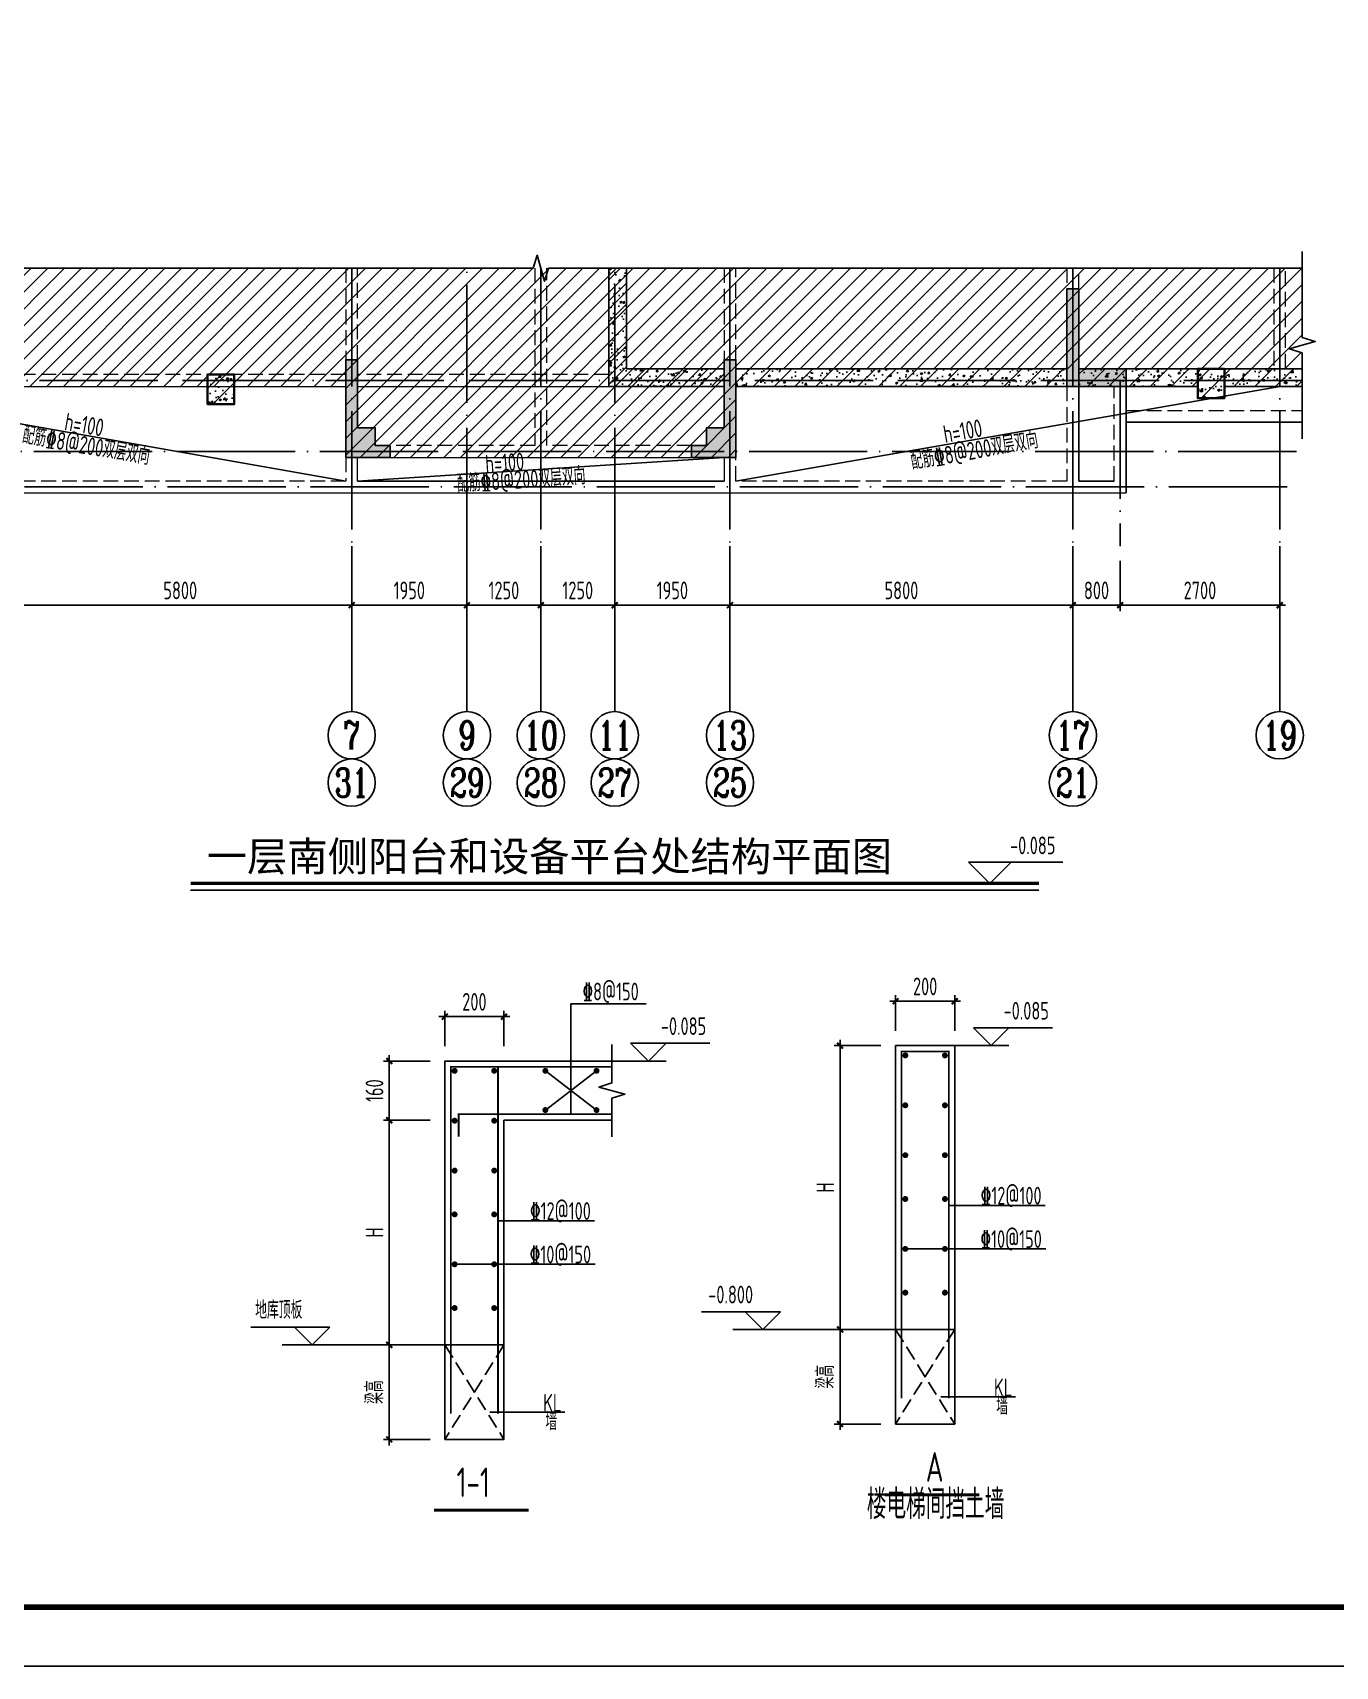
# Model space of a CAD drawing. Extents: x -1712635 to -854203, y -534641 to -21985.
# Drawn here: x -1213553 to -1191516, y -120393 to -92762 of the extents above; entities that cross this region are included whole.
import ezdxf
from ezdxf.enums import TextEntityAlignment as Align

# ---------------------------------------------------------------- set-up
doc = ezdxf.new("R2010")
doc.units = 0
doc.header["$LTSCALE"] = 1000
for name, pattern in [('__DASH', [0.35, 0.25, -0.1]), ('DASH', [0.35, 0.25, -0.1]), ('DOTE', [2.42, 2, -0.2, 0.02, -0.2])]:
    doc.linetypes.add(name, pattern=pattern)
doc.layers.get('0').update_dxf_attribs({"linetype": 'CONTINUOUS'})
doc.layers.get('Defpoints').update_dxf_attribs({"linetype": 'CONTINUOUS'})
for name, color, linetype in [('-TK', 7, 'CONTINUOUS'), ('A-AXIS', 1, 'CONTINUOUS'), ('A-DOTE', 10, 'DOTE'), ('AXIS_NUM', 7, 'CONTINUOUS'), ('BEAM_CON', 4, 'CONTINUOUS'), ('DIM', 2, 'CONTINUOUS'), ('dsptext_beam', 7, 'CONTINUOUS'), ('HATCH', 8, 'CONTINUOUS'), ('NUM', 7, 'CONTINUOUS'), ('S-B板配筋', 6, 'CONTINUOUS'), ('S-L主梁线', 4, 'DASH'), ('S-L梁编号', 6, 'CONTINUOUS'), ('S-Q墙填充', 252, 'CONTINUOUS'), ('S-Q墙实线', 6, 'CONTINUOUS'), ('S-X详图实线', 4, 'CONTINUOUS'), ('S-X详图标注', 3, 'CONTINUOUS'), ('S-X详图钢筋', 6, 'CONTINUOUS'), ('S-Y一般标注', 3, 'CONTINUOUS'), ('S-Z柱实线', 6, 'CONTINUOUS'), ('S-引出线', 40, 'CONTINUOUS'), ('S-文字', 7, 'CONTINUOUS'), ('S-标高', 3, 'CONTINUOUS'), ('S-楼板文字', 7, 'CONTINUOUS'), ('THIN', 7, 'CONTINUOUS')]:
    doc.layers.add(name, color=color, linetype=linetype)
doc.layers.add('底图$0$砼柱', color=2, linetype='CONTINUOUS', lineweight=35)
doc.styles.add('-宋体', font='', dxfattribs={"width": 0.7, "height": 300, "bigfont": '宋体.TTF'})
doc.styles.add('TSSD_Axis', font='complex.shx', dxfattribs={"width": 0.7, "bigfont": 'hztxt.shx'})
doc.styles.add('TSSD_DIMENSION', font='Tssdeng.shx', dxfattribs={"width": 0.7, "bigfont": 'tssdchn.shx'})
doc.styles.add('TSSD_Label', font='Tssdeng.shx', dxfattribs={"width": 0.7, "bigfont": 'hztxt.shx'})
doc.styles.add('TSSD_Norm', font='Tssdeng.shx', dxfattribs={"bigfont": 'tssdchn.shx'})
doc.styles.add('TSSD_REIN', font='tssdeng.shx', dxfattribs={"width": 0.7, "height": 300, "bigfont": 'tssdchn.shx'})
doc.styles.get('-宋体').set_extended_font_data('SimSun')
doc.dimstyles.new('TSSD_100_100', dxfattribs={"dimtxt": 300, "dimasz": 100, "dimexe": 100, "dimexo": 250, "dimgap": 100, "dimtad": 1, "dimdec": 0, "dimzin": 0, "dimdsep": 46, "dimtxsty": 'TSSD_DIMENSION', "dimblk": 'ARCHTICK', "dimcen": 0, "dimdle": 100, "dimclrt": 7, "dimadec": 0, "dimazin": 0, "dimtfac": 1, "dimtdec": 0, "dimtix": 1, "dimtmove": 2, "dimatfit": 3, "dimldrblk": 'ARCHTICK', "dimfxl": 0, "dimtolj": 1, "dimtzin": 0, "dimarcsym": 0})
doc.dimstyles.new('TSSD_20_100', dxfattribs={"dimtxt": 300, "dimasz": 100, "dimexe": 100, "dimexo": 250, "dimgap": 100, "dimtad": 1, "dimdec": 0, "dimlfac": 0.2, "dimzin": 0, "dimdsep": 46, "dimtxsty": 'TSSD_DIMENSION', "dimblk": 'ARCHTICK', "dimcen": 0, "dimdle": 100, "dimclrt": 7, "dimadec": 0, "dimazin": 0, "dimtfac": 1, "dimtdec": 0, "dimtix": 1, "dimtmove": 2, "dimatfit": 3, "dimldrblk": 'ARCHTICK', "dimfxl": 0, "dimtolj": 1, "dimtzin": 0, "dimarcsym": 0})
pattern_1 = [(50, (3599.3, 26466.8), (358.63, -31.376), [37.5, -412.5]), (355, (3599.3, 26466.8), (-69.3757, 376.096), [30, -330]), (100.4514, (3629.2, 26464.2), (289.2547, 344.7198), [31.87, -350.571]), (46.1842, (3599.3, 26566.8), (533.6205, -82.7595), [56.25, -618.75]), (96.6356, (3643.8, 26559.9), (467.331, 487.059), [47.805, -525.8565]), (351.1842, (3599.3, 26566.8), (467.331, 487.059), [45, -495]), (21, (3649.3, 26541.8), (298.4535, -201.3094), [37.5, -412.5]), (326, (3649.3, 26541.8), (121.6577, 362.575), [30, -330]), (71.4514, (3674.18, 26525.03), (420.1113, 161.2652), [31.87, -350.571]), (37.5, (3599.31, 26466.8), (6.07993, 166.44693), [0, -326, 0, -335, 0, -331.25]), (7.5, (3599.31, 26466.8), (131.5348, 197.2059), [0, -191, 0, -318.5, 0, -126.25]), (327.5, (3487.81, 26466.8), (266.9112, -11.27744), [0, -125, 0, -390, 0, -517.5]), (317.5, (3437.8, 26466.8), (291.593, 50.0525), [0, -162.5, 0, -259, 0, -367.5]), (45, (3599.3, 26466.8), (-176.7767, 176.7767), [])]

# ---------------------------------------------------------------- blocks, each defined once
blk = doc.blocks.new('_ArchTick')
at = {"color": 0, "const_width": 0.35}
blk.add_lwpolyline([(-0.5, -0.5), (0.5, 0.5)], dxfattribs=at)
blk = doc.blocks.new('*D4020')
at = {"layer": 'Defpoints', "color": 0}
for p in [(8100, 5817), (13900, 5817), (13900, 4817)]:
    blk.add_point(p, dxfattribs=at)
at = {"layer": 'S-Y一般标注', "color": 0, "lineweight": -2}
for p, q in [((8100, 5567), (8100, 4717)), ((13900, 5567), (13900, 4717)), ((8000, 4817), (14000, 4817))]:
    blk.add_line(p, q, dxfattribs=at)
at = {"layer": 'S-Y一般标注', "color": 0, "lineweight": -2, "xscale": 100, "yscale": 100, "zscale": 100, "rotation": 180}
blk.add_blockref('_ArchTick', (8100, 4817), dxfattribs=at)
at = {"layer": 'S-Y一般标注', "color": 0, "lineweight": -2, "xscale": 100, "yscale": 100, "zscale": 100}
blk.add_blockref('_ArchTick', (13900, 4817), dxfattribs=at)
at = {"layer": 'S-Y一般标注', "color": 7, "insert": (11000, 5067), "char_height": 300, "attachment_point": 5, "style": 'TSSD_DIMENSION'}
blk.add_mtext('\\A1;5800', dxfattribs=at)
blk = doc.blocks.new('ts_axno')
at = {"color": 0, "linetype": 'ByBlock', "lineweight": -2}
blk.add_circle((0, 0), 0.5, dxfattribs=at)
at = {"color": 0, "linetype": 'ByBlock', "lineweight": -2, "style": 'TSSD_Axis', "width": 0.7}
blk.add_attdef('A', text='', height=0.6, dxfattribs=at).set_placement((0, 0), align=Align.MIDDLE_CENTER)
blk = doc.blocks.new('*D4021')
at = {"layer": 'Defpoints', "color": 0}
for p in [(18350, 5817), (20300, 5817), (20300, 4817)]:
    blk.add_point(p, dxfattribs=at)
at = {"layer": 'S-Y一般标注', "color": 0, "lineweight": -2}
for p, q in [((18350, 5567), (18350, 4717)), ((20300, 5567), (20300, 4717)), ((18250, 4817), (20400, 4817))]:
    blk.add_line(p, q, dxfattribs=at)
at = {"layer": 'S-Y一般标注', "color": 0, "lineweight": -2, "xscale": 100, "yscale": 100, "zscale": 100, "rotation": 180}
blk.add_blockref('_ArchTick', (18350, 4817), dxfattribs=at)
at = {"layer": 'S-Y一般标注', "color": 0, "lineweight": -2, "xscale": 100, "yscale": 100, "zscale": 100}
blk.add_blockref('_ArchTick', (20300, 4817), dxfattribs=at)
at = {"layer": 'S-Y一般标注', "color": 7, "insert": (19325, 5067), "char_height": 300, "attachment_point": 5, "style": 'TSSD_DIMENSION'}
blk.add_mtext('\\A1;1950', dxfattribs=at)
blk = doc.blocks.new('*D4022')
at = {"layer": 'Defpoints', "color": 0}
for p in [(20300, 5817), (26100, 5817), (26100, 4817)]:
    blk.add_point(p, dxfattribs=at)
at = {"layer": 'S-Y一般标注', "color": 0, "lineweight": -2}
for p, q in [((20300, 5567), (20300, 4717)), ((26100, 5567), (26100, 4717)), ((20200, 4817), (26200, 4817))]:
    blk.add_line(p, q, dxfattribs=at)
at = {"layer": 'S-Y一般标注', "color": 0, "lineweight": -2, "xscale": 100, "yscale": 100, "zscale": 100, "rotation": 180}
blk.add_blockref('_ArchTick', (20300, 4817), dxfattribs=at)
at = {"layer": 'S-Y一般标注', "color": 0, "lineweight": -2, "xscale": 100, "yscale": 100, "zscale": 100}
blk.add_blockref('_ArchTick', (26100, 4817), dxfattribs=at)
at = {"layer": 'S-Y一般标注', "color": 7, "insert": (23200, 5067), "char_height": 300, "attachment_point": 5, "style": 'TSSD_DIMENSION'}
blk.add_mtext('\\A1;5800', dxfattribs=at)
blk = doc.blocks.new('*D4023')
at = {"layer": 'Defpoints', "color": 0}
for p in [(26100, 5817), (26900, 5817), (26900, 4817)]:
    blk.add_point(p, dxfattribs=at)
at = {"layer": 'S-Y一般标注', "color": 0, "lineweight": -2}
for p, q in [((26100, 5567), (26100, 4717)), ((26900, 5567), (26900, 4717)), ((26000, 4817), (27000, 4817))]:
    blk.add_line(p, q, dxfattribs=at)
at = {"layer": 'S-Y一般标注', "color": 0, "lineweight": -2, "xscale": 100, "yscale": 100, "zscale": 100, "rotation": 180}
blk.add_blockref('_ArchTick', (26100, 4817), dxfattribs=at)
at = {"layer": 'S-Y一般标注', "color": 0, "lineweight": -2, "xscale": 100, "yscale": 100, "zscale": 100}
blk.add_blockref('_ArchTick', (26900, 4817), dxfattribs=at)
at = {"layer": 'S-Y一般标注', "color": 7, "insert": (26500, 5067), "char_height": 300, "attachment_point": 5, "style": 'TSSD_DIMENSION'}
blk.add_mtext('\\A1;800', dxfattribs=at)
blk = doc.blocks.new('*D4024')
at = {"layer": 'Defpoints', "color": 0}
for p in [(26900, 5817), (29600, 5817), (29600, 4817)]:
    blk.add_point(p, dxfattribs=at)
at = {"layer": 'S-Y一般标注', "color": 0, "lineweight": -2}
for p, q in [((26900, 5567), (26900, 4717)), ((29600, 5567), (29600, 4717)), ((26800, 4817), (29700, 4817))]:
    blk.add_line(p, q, dxfattribs=at)
at = {"layer": 'S-Y一般标注', "color": 0, "lineweight": -2, "xscale": 100, "yscale": 100, "zscale": 100, "rotation": 180}
blk.add_blockref('_ArchTick', (26900, 4817), dxfattribs=at)
at = {"layer": 'S-Y一般标注', "color": 0, "lineweight": -2, "xscale": 100, "yscale": 100, "zscale": 100}
blk.add_blockref('_ArchTick', (29600, 4817), dxfattribs=at)
at = {"layer": 'S-Y一般标注', "color": 7, "insert": (28250, 5067), "char_height": 300, "attachment_point": 5, "style": 'TSSD_DIMENSION'}
blk.add_mtext('\\A1;2700', dxfattribs=at)
blk = doc.blocks.new('*D4025')
at = {"layer": 'Defpoints', "color": 0}
for p in [(13900, 5817), (15850, 5817), (15850, 4817)]:
    blk.add_point(p, dxfattribs=at)
at = {"layer": 'S-Y一般标注', "color": 0, "lineweight": -2}
for p, q in [((13900, 5567), (13900, 4717)), ((15850, 5567), (15850, 4717)), ((13800, 4817), (15950, 4817))]:
    blk.add_line(p, q, dxfattribs=at)
at = {"layer": 'S-Y一般标注', "color": 0, "lineweight": -2, "xscale": 100, "yscale": 100, "zscale": 100, "rotation": 180}
blk.add_blockref('_ArchTick', (13900, 4817), dxfattribs=at)
at = {"layer": 'S-Y一般标注', "color": 0, "lineweight": -2, "xscale": 100, "yscale": 100, "zscale": 100}
blk.add_blockref('_ArchTick', (15850, 4817), dxfattribs=at)
at = {"layer": 'S-Y一般标注', "color": 7, "insert": (14875, 5067), "char_height": 300, "attachment_point": 5, "style": 'TSSD_DIMENSION'}
blk.add_mtext('\\A1;1950', dxfattribs=at)
blk = doc.blocks.new('*D4027')
at = {"layer": 'Defpoints', "color": 0}
for p in [(15850, 5817), (17100, 5817), (17100, 4817)]:
    blk.add_point(p, dxfattribs=at)
at = {"layer": 'S-Y一般标注', "color": 0, "lineweight": -2}
for p, q in [((15850, 5567), (15850, 4717)), ((17100, 5567), (17100, 4717)), ((15750, 4817), (17200, 4817))]:
    blk.add_line(p, q, dxfattribs=at)
at = {"layer": 'S-Y一般标注', "color": 0, "lineweight": -2, "xscale": 100, "yscale": 100, "zscale": 100, "rotation": 180}
blk.add_blockref('_ArchTick', (15850, 4817), dxfattribs=at)
at = {"layer": 'S-Y一般标注', "color": 0, "lineweight": -2, "xscale": 100, "yscale": 100, "zscale": 100}
blk.add_blockref('_ArchTick', (17100, 4817), dxfattribs=at)
at = {"layer": 'S-Y一般标注', "color": 7, "insert": (16475, 5067), "char_height": 300, "attachment_point": 5, "style": 'TSSD_DIMENSION'}
blk.add_mtext('\\A1;1250', dxfattribs=at)
blk = doc.blocks.new('*D4028')
at = {"layer": 'Defpoints', "color": 0}
for p in [(17100, 5817), (18350, 5817), (18350, 4817)]:
    blk.add_point(p, dxfattribs=at)
at = {"layer": 'S-Y一般标注', "color": 0, "lineweight": -2}
for p, q in [((17100, 5567), (17100, 4717)), ((18350, 5567), (18350, 4717)), ((17000, 4817), (18450, 4817))]:
    blk.add_line(p, q, dxfattribs=at)
at = {"layer": 'S-Y一般标注', "color": 0, "lineweight": -2, "xscale": 100, "yscale": 100, "zscale": 100, "rotation": 180}
blk.add_blockref('_ArchTick', (17100, 4817), dxfattribs=at)
at = {"layer": 'S-Y一般标注', "color": 0, "lineweight": -2, "xscale": 100, "yscale": 100, "zscale": 100}
blk.add_blockref('_ArchTick', (18350, 4817), dxfattribs=at)
at = {"layer": 'S-Y一般标注', "color": 7, "insert": (17725, 5067), "char_height": 300, "attachment_point": 5, "style": 'TSSD_DIMENSION'}
blk.add_mtext('\\A1;1250', dxfattribs=at)
blk = doc.blocks.new('*D516')
at = {"layer": 'Defpoints', "color": 0}
for p in [(-184625, 245043), (-185625, 244292), (-184625, 244292)]:
    blk.add_point(p, dxfattribs=at)
at = {"layer": 'DIM', "color": 0, "lineweight": -2}
for p, q in [((-185625, 244542), (-185625, 245143)), ((-184625, 244542), (-184625, 245143)), ((-185725, 245043), (-184525, 245043))]:
    blk.add_line(p, q, dxfattribs=at)
at = {"layer": 'DIM', "color": 0, "lineweight": -2, "xscale": 100, "yscale": 100, "zscale": 100, "rotation": 180}
blk.add_blockref('_ArchTick', (-185625, 245043), dxfattribs=at)
at = {"layer": 'DIM', "color": 0, "lineweight": -2, "xscale": 100, "yscale": 100, "zscale": 100}
blk.add_blockref('_ArchTick', (-184625, 245043), dxfattribs=at)
at = {"layer": 'DIM', "color": 7, "insert": (-185125, 245293), "char_height": 300, "attachment_point": 5, "style": 'TSSD_DIMENSION'}
blk.add_mtext('\\A1;200', dxfattribs=at)
blk = doc.blocks.new('*D517')
at = {"layer": 'Defpoints', "color": 0}
for p in [(-185625, 244292), (-186565, 243292), (-185625, 243292)]:
    blk.add_point(p, dxfattribs=at)
at = {"layer": 'DIM', "color": 0, "lineweight": -2}
for p, q in [((-185875, 244292), (-186665, 244292)), ((-186565, 244392), (-186565, 243192)), ((-185875, 243292), (-186665, 243292))]:
    blk.add_line(p, q, dxfattribs=at)
at = {"layer": 'DIM', "color": 0, "lineweight": -2, "xscale": 100, "yscale": 100, "zscale": 100}
for p, rotation in [((-186565, 244292), 90), ((-186565, 243292), 270)]:
    blk.add_blockref('_ArchTick', p, dxfattribs=dict(at, rotation=rotation))
at = {"layer": 'DIM', "color": 7, "insert": (-186815, 243792), "char_height": 300, "attachment_point": 5, "rotation": 90, "style": 'TSSD_DIMENSION'}
blk.add_mtext('\\A1;160', dxfattribs=at)
blk = doc.blocks.new('*D518')
at = {"layer": 'Defpoints', "color": 0}
for p in [(-185625, 239492), (-186565, 237892), (-185625, 237892)]:
    blk.add_point(p, dxfattribs=at)
at = {"layer": 'DIM', "color": 0, "lineweight": -2}
for p, q in [((-186565, 239592), (-186565, 237792)), ((-185875, 239492), (-186665, 239492)), ((-185875, 237892), (-186665, 237892))]:
    blk.add_line(p, q, dxfattribs=at)
at = {"layer": 'DIM', "color": 0, "lineweight": -2, "xscale": 100, "yscale": 100, "zscale": 100}
for p, rotation in [((-186565, 239492), 90), ((-186565, 237892), 270)]:
    blk.add_blockref('_ArchTick', p, dxfattribs=dict(at, rotation=rotation))
at = {"layer": 'DIM', "color": 7, "insert": (-186815, 238692), "char_height": 300, "attachment_point": 5, "rotation": 90, "style": 'TSSD_DIMENSION'}
blk.add_mtext('\\A1;梁高', dxfattribs=at)
blk = doc.blocks.new('*D519')
at = {"layer": 'Defpoints', "color": 0}
for p in [(-185625, 243292), (-186565, 239492), (-185625, 239492)]:
    blk.add_point(p, dxfattribs=at)
at = {"layer": 'DIM', "color": 0, "lineweight": -2}
for p, q in [((-185875, 243292), (-186665, 243292)), ((-186565, 243392), (-186565, 239392)), ((-185875, 239492), (-186665, 239492))]:
    blk.add_line(p, q, dxfattribs=at)
at = {"layer": 'DIM', "color": 0, "lineweight": -2, "xscale": 100, "yscale": 100, "zscale": 100}
for p, rotation in [((-186565, 243292), 90), ((-186565, 239492), 270)]:
    blk.add_blockref('_ArchTick', p, dxfattribs=dict(at, rotation=rotation))
at = {"layer": 'DIM', "color": 7, "insert": (-186815, 241392), "char_height": 300, "attachment_point": 5, "rotation": 90, "style": 'TSSD_DIMENSION'}
blk.add_mtext('\\A1;H', dxfattribs=at)
blk = doc.blocks.new('*D522')
at = {"layer": 'Defpoints', "color": 0}
for p in [(-1097024, 85630), (-1098024, 84879), (-1097024, 84879)]:
    blk.add_point(p, dxfattribs=at)
at = {"layer": 'DIM', "color": 0, "lineweight": -2}
for p, q in [((-1098024, 85129), (-1098024, 85730)), ((-1097024, 85129), (-1097024, 85730)), ((-1098124, 85630), (-1096924, 85630))]:
    blk.add_line(p, q, dxfattribs=at)
at = {"layer": 'DIM', "color": 0, "lineweight": -2, "xscale": 100, "yscale": 100, "zscale": 100, "rotation": 180}
blk.add_blockref('_ArchTick', (-1098024, 85630), dxfattribs=at)
at = {"layer": 'DIM', "color": 0, "lineweight": -2, "xscale": 100, "yscale": 100, "zscale": 100}
blk.add_blockref('_ArchTick', (-1097024, 85630), dxfattribs=at)
at = {"layer": 'DIM', "color": 7, "insert": (-1097524, 85880), "char_height": 300, "attachment_point": 5, "style": 'TSSD_DIMENSION'}
blk.add_mtext('\\A1;200', dxfattribs=at)
blk = doc.blocks.new('*D523')
at = {"layer": 'Defpoints', "color": 0}
for p in [(-1098024, 80079), (-1098964, 78479), (-1098024, 78479)]:
    blk.add_point(p, dxfattribs=at)
at = {"layer": 'DIM', "color": 0, "lineweight": -2}
for p, q in [((-1098964, 80179), (-1098964, 78379)), ((-1098274, 80079), (-1099064, 80079)), ((-1098274, 78479), (-1099064, 78479))]:
    blk.add_line(p, q, dxfattribs=at)
at = {"layer": 'DIM', "color": 0, "lineweight": -2, "xscale": 100, "yscale": 100, "zscale": 100}
for p, rotation in [((-1098964, 80079), 90), ((-1098964, 78479), 270)]:
    blk.add_blockref('_ArchTick', p, dxfattribs=dict(at, rotation=rotation))
at = {"layer": 'DIM', "color": 7, "insert": (-1099214, 79279), "char_height": 300, "attachment_point": 5, "rotation": 90, "style": 'TSSD_DIMENSION'}
blk.add_mtext('\\A1;梁高', dxfattribs=at)
blk = doc.blocks.new('*D524')
at = {"layer": 'Defpoints', "color": 0}
for p in [(-1098024, 84879), (-1098964, 80079), (-1098024, 80079)]:
    blk.add_point(p, dxfattribs=at)
at = {"layer": 'DIM', "color": 0, "lineweight": -2}
for p, q in [((-1098274, 84879), (-1099064, 84879)), ((-1098964, 84979), (-1098964, 79979)), ((-1098274, 80079), (-1099064, 80079))]:
    blk.add_line(p, q, dxfattribs=at)
at = {"layer": 'DIM', "color": 0, "lineweight": -2, "xscale": 100, "yscale": 100, "zscale": 100}
for p, rotation in [((-1098964, 84879), 90), ((-1098964, 80079), 270)]:
    blk.add_blockref('_ArchTick', p, dxfattribs=dict(at, rotation=rotation))
at = {"layer": 'DIM', "color": 7, "insert": (-1099214, 82479), "char_height": 300, "attachment_point": 5, "rotation": 90, "style": 'TSSD_DIMENSION'}
blk.add_mtext('\\A1;H', dxfattribs=at)
blk = doc.blocks.new('A1')
blk.add_lwpolyline([(0, 59400), (0, 0), (84100, 0), (84100, 59400)], close=True)
at = {"const_width": 100}
blk.add_lwpolyline([(2500, 58400), (2500, 1000), (83100, 1000), (83100, 58400)], close=True, dxfattribs=at)
blk = doc.blocks.new('20210825.10322003')
at = {"layer": 'HATCH'}
h = blk.add_hatch(dxfattribs=at)
h.set_pattern_fill('METAL', color=252, scale=50, style=0)
h.set_pattern_definition([(45, (215650.65, -321863.7), (-141.42136, 141.42136), [])])
h.paths.add_polyline_path([(4500, 10517), (4500, 8517), (13800, 8517), (13800, 7317), (20400, 7317), (20400, 8817), (29980, 8817), (29980, 9084.8), (29760, 9154.8), (30200, 9274.8), (29980, 9344.8), (29980, 10517)])
at = {"layer": 'S-Q墙填充'}
h = blk.add_hatch(dxfattribs=at)
h.set_pattern_fill('ARMORED', color=252, scale=50, style=0)
h.set_pattern_definition(pattern_1)
h.paths.add_polyline_path([(18550, 10517), (18250, 10517), (18250, 8517), (20200, 8517), (20200, 8817), (18550, 8817)])
for points in [[(26000, 8517), (26000, 10167), (26200, 10167), (26200, 8817), (27000, 8817), (27000, 8517)], [(13800, 7317), (13800, 8967), (14000, 8967), (14000, 7817), (14300, 7817), (14300, 7517), (14550, 7517), (14550, 7317)], [(20400, 7317), (20400, 8967), (20200, 8967), (20200, 7817), (19900, 7817), (19900, 7517), (19650, 7517), (19650, 7317)]]:
    blk.add_hatch(color=256, dxfattribs=at).paths.add_polyline_path(points)
h = blk.add_hatch(dxfattribs=at)
h.set_pattern_fill('ARMORED', color=252, scale=50, style=0)
h.set_pattern_definition(pattern_1)
h.paths.add_polyline_path([(11913.3, 8717), (11463.3, 8717), (11463.3, 8217), (11913.3, 8217)])
h = blk.add_hatch(dxfattribs=at)
h.set_pattern_fill('ARMORED', color=252, scale=50, style=0)
h.set_pattern_definition(pattern_1)
h.paths.add_polyline_path([(26000, 8517), (26000, 8817), (20400, 8817), (20400, 8517)])
h = blk.add_hatch(dxfattribs=at)
h.set_pattern_fill('ARMORED', color=252, scale=50, style=0)
h.set_pattern_definition(pattern_1)
h.paths.add_polyline_path([(26200, 8517), (26200, 8817), (28213.3, 8817), (28213.3, 8517)])
h = blk.add_hatch(dxfattribs=at)
h.set_pattern_fill('ARMORED', color=252, scale=50, style=0)
h.set_pattern_definition(pattern_1)
h.paths.add_polyline_path([(28663.3, 8817), (28213.3, 8817), (28213.3, 8317), (28663.3, 8317)])
h = blk.add_hatch(dxfattribs=at)
h.set_pattern_fill('ARMORED', color=252, scale=50, style=0)
h.set_pattern_definition(pattern_1)
h.paths.add_polyline_path([(28663.3, 8817), (29980, 8817), (29980, 8517), (28663.3, 8517)])
at = {"layer": 'A-AXIS'}
for p, q in [((13900, 5817), (13900, 3017)), ((15850, 5817), (15850, 3017)), ((17100, 5817), (17100, 3017)), ((18350, 5817), (18350, 3017)), ((20300, 5817), (20300, 3017)), ((26100, 5817), (26100, 3017)), ((29600, 5817), (29600, 3017))]:
    blk.add_line(p, q, dxfattribs=at)
at = {"layer": 'A-DOTE'}
for p, q in [((13900.1, 10517), (13900, 5817)), ((15850, 5817), (15850, 10517)), ((17100, 10517), (17100, 5817)), ((18350, 5817), (18350, 10517)), ((20299.9, 10517), (20300, 5817)), ((26100, 10517), (26100, 5817)), ((29600, 10517), (29600, 5817)), ((29980, 8617), (3600, 8617)), ((26900, 8617), (26900, 5817)), ((29883, 7417), (3600, 7417)), ((29725.6, 6817), (3600, 6817))]:
    blk.add_line(p, q, dxfattribs=at)
at = {"layer": 'BEAM_CON'}
for p, q in [((26200, 6917), (26200, 8517)), ((20200, 6917), (14000, 6917)), ((26200, 6917), (26800, 6917))]:
    blk.add_line(p, q, dxfattribs=at)
for points in [[(27000, 6717.2), (27000, 8517)], [(27000.5, 7912.5), (29980, 7912.5)]]:
    blk.add_lwpolyline(points, dxfattribs=at)
at = {"layer": 'S-L主梁线', "linetype": 'DASH', "lineweight": 18}
for p, q in [((13800, 10517), (13800, 8967)), ((14000, 8967), (14000, 10517)), ((17000, 10517), (17000, 7517)), ((17200, 7517), (17200, 10517)), ((20200, 10517), (20200, 8967)), ((20400, 8967), (20400, 10517)), ((26000, 10517), (26000, 10167)), ((26200, 10167), (26200, 10517)), ((29500, 10517), (29500, 8817)), ((29700, 8817), (29700, 10517)), ((13800, 8717), (8200, 8717)), ((18250, 8717), (14000, 8717)), ((26000, 8517), (26000, 6917.2)), ((17000, 7517), (14550, 7517)), ((19650, 7517), (17200, 7517)), ((13800, 7317), (13800, 6917.2)), ((20400, 6917.2), (20400, 7317)), ((13800, 6917.2), (8200, 6917.2)), ((26000, 6917.2), (20400, 6917.2))]:
    blk.add_line(p, q, dxfattribs=at)
at = {"layer": 'S-L主梁线', "linetype": 'ByBlock', "lineweight": 18}
for p, q in [((8200, 8517), (13800, 8517)), ((14000, 8517), (18250, 8517)), ((20400, 8517), (26000, 8517)), ((14000, 6917), (14000, 7317)), ((14550, 7317), (17100, 7317)), ((17100, 7317), (19650, 7317)), ((20200, 7317), (20200, 6917)), ((7200, 6717.2), (27000, 6717.2))]:
    blk.add_line(p, q, dxfattribs=at)
at = {"layer": 'S-L主梁线', "linetype": 'DASH', "lineweight": 18}
for points in [[(26800, 6917), (26800, 8517)], [(27000.5, 8112.5), (29980, 8112.5)]]:
    blk.add_lwpolyline(points, dxfattribs=at)
at = {"layer": 'S-Q墙实线', "linetype": 'ByBlock'}
blk.add_lwpolyline([(18250, 10517), (18250, 8517), (20200, 8517), (20200, 8817), (18550, 8817), (18550, 10517)], dxfattribs=at)
at = {"layer": 'S-Q墙实线'}
for points in [[(26000, 8517), (26000, 10167), (26200, 10167), (26200, 8817), (27000, 8817), (27000, 8517)], [(13800, 7317), (13800, 8967), (14000, 8967), (14000, 7817), (14300, 7817), (14300, 7517), (14550, 7517), (14550, 7317)], [(20400, 7317), (20400, 8967), (20200, 8967), (20200, 7817), (19900, 7817), (19900, 7517), (19650, 7517), (19650, 7317)]]:
    blk.add_lwpolyline(points, close=True, dxfattribs=at)
at = {"layer": 'S-Q墙实线', "linetype": 'ByBlock'}
for points in [[(26000, 8517), (26000, 8817), (20400, 8817), (20400, 8517)], [(26200, 8517), (26200, 8817), (28213.3, 8817), (28213.3, 8517)], [(28663.3, 8817), (29980, 8817), (29980, 8517), (28663.3, 8517)]]:
    blk.add_lwpolyline(points, close=True, dxfattribs=at)
at = {"layer": 'S-Z柱实线', "lineweight": 35}
for points in [[(11913.3, 8717), (11463.3, 8717), (11463.3, 8217), (11913.3, 8217)], [(28663.3, 8817), (28213.3, 8817), (28213.3, 8317), (28663.3, 8317)]]:
    blk.add_lwpolyline(points, close=True, dxfattribs=at)
at = {"layer": 'S-引出线'}
blk.add_line((14000, 6917), (20200, 7317), dxfattribs=at)
for points in [[(4700, 8517), (13800, 6917.2)], [(20400, 6917.2), (29600, 8517)]]:
    blk.add_lwpolyline(points, dxfattribs=at)
at = {"layer": 'S-引出线', "color": 3, "const_width": 56}
blk.add_lwpolyline([(11176.2, 112), (25524.6, 112)], dxfattribs=at)
at = {"layer": 'S-引出线', "color": 3}
blk.add_lwpolyline([(11176.2, 0), (25524.6, 0)], dxfattribs=at)
at = {"layer": 'S-标高'}
for p, q in [((24694.2, 112), (24334.2, 472)), ((24334.2, 472), (25928.2, 472)), ((24694.2, 112), (25054.2, 472))]:
    blk.add_line(p, q, dxfattribs=at)
at = {"layer": 'THIN'}
for points in [[(29980, 7632.5), (29980, 9084.8), (29760, 9154.8), (30200, 9274.8), (29980, 9344.8), (29980, 10797)], [(4220, 10517), (16970, 10517), (17040, 10737), (17160, 10297), (17230, 10517), (29980, 10517)]]:
    blk.add_lwpolyline(points, dxfattribs=at)
at = {"layer": '底图$0$砼柱', "color": 3, "lineweight": 35}
for points in [[(11913.3, 8717), (11463.3, 8717), (11463.3, 8217), (11913.3, 8217)], [(28663.3, 8817), (28213.3, 8817), (28213.3, 8317), (28663.3, 8317)]]:
    blk.add_lwpolyline(points, close=True, dxfattribs=at)
at = {"layer": 'A-AXIS'}
ref = blk.add_blockref('ts_axno', (13900, 2617), dxfattribs=dict(at, xscale=-800, yscale=800, zscale=800, rotation=180))
ref.add_attrib('5', '7', dxfattribs={"layer": 'AXIS_NUM', "height": 480, "style": 'TSSD_Axis', "width": 0.7}).set_placement((13900, 2617), align=Align.MIDDLE_CENTER)
ref = blk.add_blockref('ts_axno', (15850, 2617), dxfattribs=dict(at, xscale=-800, yscale=800, zscale=800, rotation=180))
ref.add_attrib('19', '9', dxfattribs={"layer": 'AXIS_NUM', "height": 480, "style": 'TSSD_Axis', "width": 0.7}).set_placement((15850, 2617), align=Align.MIDDLE_CENTER)
ref = blk.add_blockref('ts_axno', (17100, 2617), dxfattribs=dict(at, xscale=-800, yscale=800, zscale=800, rotation=180))
ref.add_attrib('8', '10', dxfattribs={"layer": 'AXIS_NUM', "height": 480, "style": 'TSSD_Axis', "width": 0.7}).set_placement((17100, 2617), align=Align.MIDDLE_CENTER)
ref = blk.add_blockref('ts_axno', (18350, 2617), dxfattribs=dict(at, xscale=-800, yscale=800, zscale=800, rotation=180))
ref.add_attrib('19', '11', dxfattribs={"layer": 'AXIS_NUM', "height": 480, "style": 'TSSD_Axis', "width": 0.7}).set_placement((18350, 2617), align=Align.MIDDLE_CENTER)
ref = blk.add_blockref('ts_axno', (20300, 2617), dxfattribs=dict(at, xscale=-800, yscale=800, zscale=800, rotation=180))
ref.add_attrib('8', '13', dxfattribs={"layer": 'AXIS_NUM', "height": 480, "style": 'TSSD_Axis', "width": 0.7}).set_placement((20300, 2617), align=Align.MIDDLE_CENTER)
ref = blk.add_blockref('ts_axno', (26100, 2617), dxfattribs=dict(at, xscale=-800, yscale=800, zscale=800, rotation=180))
ref.add_attrib('10', '17', dxfattribs={"layer": 'AXIS_NUM', "height": 480, "style": 'TSSD_Axis', "width": 0.7}).set_placement((26100, 2617), align=Align.MIDDLE_CENTER)
ref = blk.add_blockref('ts_axno', (29600, 2617), dxfattribs=dict(at, xscale=-800, yscale=800, zscale=800, rotation=180))
ref.add_attrib('13', '19', dxfattribs={"layer": 'AXIS_NUM', "height": 480, "style": 'TSSD_Axis', "width": 0.7}).set_placement((29600, 2617), align=Align.MIDDLE_CENTER)
ref = blk.add_blockref('ts_axno', (13900, 1817), dxfattribs=dict(at, xscale=800, yscale=800, zscale=800, rotation=180))
ref.add_attrib('19', '31', dxfattribs={"layer": 'AXIS_NUM', "height": 480, "style": 'TSSD_Axis', "width": 0.7}).set_placement((13900, 1817), align=Align.MIDDLE_CENTER)
ref = blk.add_blockref('ts_axno', (15850, 1817), dxfattribs=dict(at, xscale=800, yscale=800, zscale=800, rotation=180))
ref.add_attrib('19', '29', dxfattribs={"layer": 'AXIS_NUM', "height": 480, "style": 'TSSD_Axis', "width": 0.7}).set_placement((15850, 1817), align=Align.MIDDLE_CENTER)
ref = blk.add_blockref('ts_axno', (17100, 1817), dxfattribs=dict(at, xscale=800, yscale=800, zscale=800, rotation=180))
ref.add_attrib('19', '28', dxfattribs={"layer": 'AXIS_NUM', "height": 480, "style": 'TSSD_Axis', "width": 0.7}).set_placement((17100, 1817), align=Align.MIDDLE_CENTER)
ref = blk.add_blockref('ts_axno', (18350, 1817), dxfattribs=dict(at, xscale=800, yscale=800, zscale=800, rotation=180))
ref.add_attrib('19', '27', dxfattribs={"layer": 'AXIS_NUM', "height": 480, "style": 'TSSD_Axis', "width": 0.7}).set_placement((18350, 1817), align=Align.MIDDLE_CENTER)
ref = blk.add_blockref('ts_axno', (20300, 1817.1), dxfattribs=dict(at, xscale=800, yscale=800, zscale=800, rotation=180))
ref.add_attrib('17', '25', dxfattribs={"layer": 'AXIS_NUM', "height": 480, "style": 'TSSD_Axis', "width": 0.7}).set_placement((20300, 1817.1), align=Align.MIDDLE_CENTER)
ref = blk.add_blockref('ts_axno', (26100, 1817), dxfattribs=dict(at, xscale=800, yscale=800, zscale=800, rotation=180))
ref.add_attrib('13', '21', dxfattribs={"layer": 'AXIS_NUM', "height": 480, "style": 'TSSD_Axis', "width": 0.7}).set_placement((26100, 1817), align=Align.MIDDLE_CENTER)
at = {"layer": 'S-文字', "style": '-宋体'}
blk.add_text('一层南侧阳台和设备平台处结构平面图', height=500, dxfattribs=at).set_placement((11448.7, 318.5))
at = {"layer": 'S-标高', "style": 'TSSD_Label', "width": 0.7}
blk.add_text('-0.085', height=300, dxfattribs=at).set_placement((25805.1, 514.4), align=Align.BOTTOM_RIGHT)
at = {"layer": 'S-楼板文字', "style": 'TSSD_REIN', "width": 0.7}
for s, rotation, p in [('h=100', 350.02895, (9026.8, 7779.8)), ('配筋%%1328@200双层双向', 350.02895, (8313.7, 7560.6)), ('配筋%%1328@200双层双向', 9.86479, (23385, 7103.4)), ('h=100', 9.86479, (23937.9, 7558.1)), ('配筋%%1328@200双层双向', 3.69133, (15691.2, 6722.9)), ('h=100', 3.69133, (16169.1, 7059.1))]:
    blk.add_text(s, height=300, rotation=rotation, dxfattribs=at).set_placement(p)
at = {"layer": 'S-Y一般标注'}
for base, p1, p2, picture, middle in [((13900, 4817), (8100, 5817), (13900, 5817), '*D4020', (11000, 5067)), ((15850, 4817), (13900, 5817), (15850, 5817), '*D4025', (14875, 5067)), ((17100, 4817), (15850, 5817), (17100, 5817), '*D4027', (16475, 5067)), ((18350, 4817), (17100, 5817), (18350, 5817), '*D4028', (17725, 5067)), ((20300, 4817), (18350, 5817), (20300, 5817), '*D4021', (19325, 5067)), ((26100, 4817), (20300, 5817), (26100, 5817), '*D4022', (23200, 5067)), ((26900, 4817), (26100, 5817), (26900, 5817), '*D4023', (26500, 5067)), ((29600, 4817), (26900, 5817), (29600, 5817), '*D4024', (28250, 5067))]:
    dim = blk.add_linear_dim(base=base, p1=p1, p2=p2, dimstyle='TSSD_100_100', dxfattribs=at)
    dim.commit()
    dim.dimension.update_dxf_attribs({"geometry": picture, "text_midpoint": middle})
blk = doc.blocks.new('20210825.10592869')
at = {"layer": 'NUM', "const_width": 50, "elevation": 0}
blk.add_lwpolyline([(3101.8, 0), (4700.2, 0)], dxfattribs=at)
at = {"layer": 'S-X详图实线'}
for points in [[(5418.2, 6697.5), (5418.2, 8562.5), (6689.4, 8562.5)], [(4284.7, 7597.5), (3284.7, 7597.5), (3284.7, 2797.5)], [(4284.7, 7597.5), (6111.7, 7597.5)], [(4985.4, 6768.1), (5851, 7431.5)], [(5851, 6768.1), (4985.4, 7431.5)], [(4284.7, 6697.5), (6111.7, 6697.5)], [(4284.7, 2797.5), (4284.7, 6597.5)], [(4284.7, 6597.5), (6111.7, 6597.5)], [(5818.1, 4894.8), (4184.7, 4894.8)], [(5825, 4160.6), (3474.7, 4160.6)], [(3284.7, 2797.5), (530.1, 2797.5)], [(5314.5, 1656.4), (4047.8, 1656.4)]]:
    blk.add_lwpolyline(points, dxfattribs=at)
blk.add_lwpolyline([(3284.7, 2797.5), (4284.7, 2797.5), (4284.7, 1197.5), (3284.7, 1197.5)], close=True, dxfattribs=at)
at = {"layer": 'S-X详图实线', "linetype": '__DASH'}
for points in [[(3284.7, 2797.5), (4284.7, 1197.5)], [(4284.7, 2797.5), (3284.7, 1197.5)]]:
    blk.add_lwpolyline(points, dxfattribs=at)
at = {"layer": 'S-X详图标注'}
for p, q in [((6727.5, 7597.5), (6427.5, 7897.5)), ((6427.5, 7897.5), (7027.5, 7897.5)), ((6727.5, 7597.5), (7027.5, 7897.5)), ((7027.5, 7897.5), (7767.9, 7897.5)), ((6111.7, 7597.5), (7027.5, 7597.5)), ((740.4, 3097.5), (0, 3097.5)), ((1040.4, 2797.5), (740.4, 3097.5)), ((1340.4, 3097.5), (740.4, 3097.5)), ((1040.4, 2797.5), (1340.4, 3097.5)), ((1297.9, 2797.5), (740.4, 2797.5))]:
    blk.add_line(p, q, dxfattribs=at)
at = {"layer": 'S-X详图钢筋', "const_width": 30}
for points in [[(4184.7, 1633.3), (4184.7, 7497.5), (3384.7, 7497.5), (3384.7, 1633.3)], [(3384.7, 6419.3), (3384.7, 7497.5), (6111.7, 7497.5)], [(6111.7, 6697.5), (3519.2, 6697.5), (3519.2, 6316.8)]]:
    blk.add_lwpolyline(points, dxfattribs=at)
at = {"layer": 'S-X详图钢筋', "const_width": 50}
for points in [[(3474.7, 7431.5, -1), (3424.7, 7431.5, -1)], [(4094.7, 7431.5, 1), (4144.7, 7431.5, 1)], [(4960.4, 7431.5, 1), (5010.4, 7431.5, 1)], [(5826, 7431.5, 1), (5876, 7431.5, 1)], [(3474.7, 6587.8, -1), (3424.7, 6587.8, -1)], [(4094.7, 6587.8, 1), (4144.7, 6587.8, 1)], [(4960.4, 6768.1, 1), (5010.4, 6768.1, 1)], [(5826, 6768.1, 1), (5876, 6768.1, 1)], [(3474.7, 5744.1, -1), (3424.7, 5744.1, -1)], [(4094.7, 5744.1, 1), (4144.7, 5744.1, 1)], [(3474.7, 5003.5, -1), (3424.7, 5003.5, -1)], [(4094.7, 5003.5, 1), (4144.7, 5003.5, 1)], [(3474.7, 4159.8, -1), (3424.7, 4159.8, -1)], [(4094.7, 4159.8, 1), (4144.7, 4159.8, 1)], [(3474.7, 3419.2, -1), (3424.7, 3419.2, -1)], [(4094.7, 3419.2, 1), (4144.7, 3419.2, 1)]]:
    blk.add_lwpolyline(points, format="xyb", close=True, dxfattribs=at)
at = {"layer": 'THIN'}
blk.add_lwpolyline([(6111.7, 6317.5), (6111.7, 6967.5), (6331.7, 7037.5), (5891.7, 7157.5), (6111.7, 7227.5), (6111.7, 7877.5)], dxfattribs=at)
at = {"layer": 'NUM', "style": 'TSSD_Norm', "width": 0.7}
blk.add_text('1-1', height=500, dxfattribs=at).set_placement((3484.5, 73.1, 0), align=Align.BOTTOM_LEFT)
at = {"layer": 'S-X详图标注', "color": 1, "style": 'TSSD_REIN', "width": 0.7}
for s, p in [('%%1328@150', (6088.9, 8623)), ('%%13212@100', (5240, 4910))]:
    blk.add_text(s, height=300, dxfattribs=at).set_placement(p, align=Align.CENTER)
at = {"layer": 'S-X详图标注', "style": 'TSSD_REIN', "width": 0.7}
for s, p in [('-0.085', (7706, 7947.5)), ('地库顶板', (874.4, 3147.5))]:
    blk.add_text(s, height=300, dxfattribs=at).set_placement(p, align=Align.BOTTOM_RIGHT)
for s, p in [('%%13210@150', (5240, 4175.8)), ('KL', (5103.1, 1666.8)), ('墙', (5086.9, 1353.6))]:
    blk.add_text(s, height=300, dxfattribs=at).set_placement(p, align=Align.CENTER)
at = {"layer": 'DIM'}
dim = blk.add_linear_dim(base=(4284.7, 8348.4), p1=(3284.7, 7597.5), p2=(4284.7, 7597.5), dimstyle='TSSD_20_100', dxfattribs=at)
dim.commit()
dim.dimension.update_dxf_attribs({"geometry": '*D516', "text_midpoint": (3784.7, 8598.4), "insert": (188909.7, -236694.9)})
for base, p1, p2, text, picture, middle in [((2345, 6597.5), (3284.7, 7597.5), (3284.7, 6597.5), '160', '*D517', (2095, 7097.5)), ((2345, 2797.5), (3284.7, 6597.5), (3284.7, 2797.5), 'H', '*D519', (2095, 4697.5)), ((2345, 1197.5), (3284.7, 2797.5), (3284.7, 1197.5), '梁高', '*D518', (2095, 1997.5))]:
    dim = blk.add_linear_dim(base=base, p1=p1, p2=p2, angle=90, text=text, dimstyle='TSSD_20_100', dxfattribs=at)
    dim.commit()
    dim.dimension.update_dxf_attribs({"geometry": picture, "text_midpoint": middle, "insert": (188909.7, -236694.9)})
blk = doc.blocks.new('20210825.15271456')
at = {"layer": 'NUM', "const_width": 50, "elevation": 0}
blk.add_lwpolyline([(1129651.7, -32056.2), (1131250.1, -32056.2)], dxfattribs=at)
at = {"layer": 'S-X详图实线'}
for points in [[(1130834.6, -24458.7), (1129834.6, -24458.7), (1129834.6, -29258.7)], [(1130834.6, -29258.7), (1130834.6, -24458.7)], [(1132368, -27161.4), (1130734.6, -27161.4)], [(1132374.9, -27895.6), (1130024.6, -27895.6)], [(1129834.6, -29258.7), (1127080, -29258.7)], [(1131864.4, -30399.8), (1130597.7, -30399.8)]]:
    blk.add_lwpolyline(points, dxfattribs=at)
blk.add_lwpolyline([(1129834.6, -29258.7), (1130834.6, -29258.7), (1130834.6, -30858.7), (1129834.6, -30858.7)], close=True, dxfattribs=at)
at = {"layer": 'S-X详图实线', "linetype": '__DASH'}
for points in [[(1129834.6, -29258.7), (1130834.6, -30858.7)], [(1130834.6, -29258.7), (1129834.6, -30858.7)]]:
    blk.add_lwpolyline(points, dxfattribs=at)
at = {"layer": 'S-X详图标注'}
for p, q in [((1131450.4, -24458.7), (1131150.4, -24158.7)), ((1131150.4, -24158.7), (1131750.4, -24158.7)), ((1131450.4, -24458.7), (1131750.4, -24158.7)), ((1131750.4, -24158.7), (1132490.8, -24158.7)), ((1130834.6, -24458.7), (1131750.4, -24458.7)), ((1127290.2, -28958.7), (1126549.9, -28958.7)), ((1127590.2, -29258.7), (1127290.2, -28958.7)), ((1127890.2, -28958.7), (1127290.2, -28958.7)), ((1127590.2, -29258.7), (1127890.2, -28958.7)), ((1127847.8, -29258.7), (1127290.2, -29258.7))]:
    blk.add_line(p, q, dxfattribs=at)
at = {"layer": 'S-X详图钢筋', "const_width": 30}
blk.add_lwpolyline([(1130734.6, -30422.9), (1130734.6, -24558.7), (1129934.6, -24558.7), (1129934.6, -30422.9)], dxfattribs=at)
at = {"layer": 'S-X详图钢筋', "const_width": 50}
for points in [[(1130024.6, -24624.7, -1), (1129974.6, -24624.7, -1)], [(1130644.6, -24624.7, 1), (1130694.6, -24624.7, 1)], [(1130024.6, -25468.4, -1), (1129974.6, -25468.4, -1)], [(1130644.6, -25468.4, 1), (1130694.6, -25468.4, 1)], [(1130024.6, -26312.1, -1), (1129974.6, -26312.1, -1)], [(1130644.6, -26312.1, 1), (1130694.6, -26312.1, 1)], [(1130024.6, -27052.7, -1), (1129974.6, -27052.7, -1)], [(1130644.6, -27052.7, 1), (1130694.6, -27052.7, 1)], [(1130024.6, -27896.4, -1), (1129974.6, -27896.4, -1)], [(1130644.6, -27896.4, 1), (1130694.6, -27896.4, 1)], [(1130024.6, -28636.9, -1), (1129974.6, -28636.9, -1)], [(1130644.6, -28636.9, 1), (1130694.6, -28636.9, 1)]]:
    blk.add_lwpolyline(points, format="xyb", close=True, dxfattribs=at)
at = {"layer": 'NUM', "style": 'TSSD_Norm', "width": 0.7}
for s, p in [('A', (1130345.3, -31983.1, 0)), ('楼电梯间挡土墙', (1129347.6, -32615.5, 0))]:
    blk.add_text(s, height=500, dxfattribs=at).set_placement(p, align=Align.BOTTOM_LEFT)
at = {"layer": 'S-X详图标注', "style": 'TSSD_REIN', "width": 0.7}
for s, p in [('-0.085', (1132428.9, -24108.7)), ('-0.800', (1127424.3, -28908.7))]:
    blk.add_text(s, height=300, dxfattribs=at).set_placement(p, align=Align.BOTTOM_RIGHT)
at = {"layer": 'S-X详图标注', "color": 1, "style": 'TSSD_REIN', "width": 0.7}
blk.add_text('%%13212@100', height=300, dxfattribs=at).set_placement((1131789.9, -27146.2), align=Align.CENTER)
at = {"layer": 'S-X详图标注', "style": 'TSSD_REIN', "width": 0.7}
for s, p in [('%%13210@150', (1131789.9, -27880.4)), ('KL', (1131653, -30389.4)), ('墙', (1131636.7, -30702.6))]:
    blk.add_text(s, height=300, dxfattribs=at).set_placement(p, align=Align.CENTER)
at = {"layer": 'DIM'}
dim = blk.add_linear_dim(base=(1130834.6, -23707.8), p1=(1129834.6, -24458.7), p2=(1130834.6, -24458.7), dimstyle='TSSD_20_100', dxfattribs=at)
dim.commit()
dim.dimension.update_dxf_attribs({"geometry": '*D522', "text_midpoint": (1130334.6, -23457.8), "insert": (2227858.9, -109337.6)})
for base, p1, p2, text, picture, middle in [((1128894.8, -29258.7), (1129834.6, -24458.7), (1129834.6, -29258.7), 'H', '*D524', (1128644.8, -26858.7)), ((1128894.8, -30858.7), (1129834.6, -29258.7), (1129834.6, -30858.7), '梁高', '*D523', (1128644.8, -30058.7))]:
    dim = blk.add_linear_dim(base=base, p1=p1, p2=p2, angle=90, text=text, dimstyle='TSSD_20_100', dxfattribs=at)
    dim.commit()
    dim.dimension.update_dxf_attribs({"geometry": picture, "text_midpoint": middle, "insert": (2227858.9, -109337.6)})

msp = doc.modelspace()

# ---------------------------------------------------------------- block references
at = {"layer": '-TK'}
msp.add_blockref('A1', (-1263615.11, -120392.79), dxfattribs=at)
at = {"layer": 'dsptext_beam'}
msp.add_blockref('20210825.10592869', (-1209865.24, -117752.58), dxfattribs=at)
at = {"layer": 'S-B板配筋', "color": 2}
msp.add_blockref('20210825.15271456', (-2328790.39, -85436.08), dxfattribs=at)
at = {"layer": 'S-L梁编号'}
msp.add_blockref('20210825.10322003', (-1222056.77, -107262.64), dxfattribs=at)

doc.saveas('drawing.dxf')
